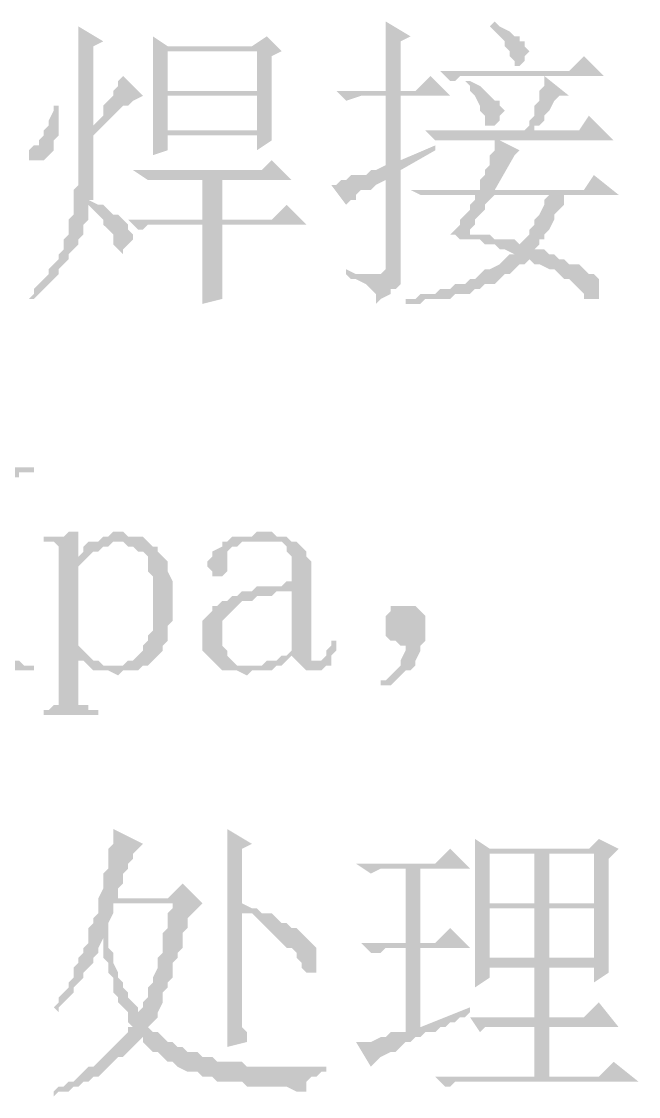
# Model space of a CAD drawing. Header units: millimetres. Extents: x 6 to 291, y 3 to 207.
# Drawn here: x 179.39 to 184.66, y 174.75 to 183.94 of the extents above; entities that cross this region are included whole.
import ezdxf

# ---------------------------------------------------------------- set-up
doc = ezdxf.new("R2010")
doc.units = ezdxf.units.MM

msp = doc.modelspace()

# ---------------------------------------------------------------- hatches: boundary and pattern name
at = {"true_color": 0x00b8b8}
h = msp.add_hatch(color=132, dxfattribs=at)
h.dxf.hatch_style = 2
h.paths.add_polyline_path([(182.498859, 183.938333), (182.498859, 183.345667), (182.625859, 183.345667), (182.625859, 183.769), (182.710526, 183.811333)])
h = msp.add_hatch(color=132, dxfattribs=at)
h.dxf.hatch_style = 2
h.paths.add_polyline_path([(183.430192, 183.938333), (183.387859, 183.896), (183.430192, 183.853667), (183.472526, 183.811333), (183.514859, 183.769), (183.514859, 183.726667), (183.557192, 183.684333), (183.557192, 183.642), (183.599526, 183.599667), (183.599526, 183.557333), (183.641859, 183.557333), (183.684192, 183.599667), (183.684192, 183.642), (183.726526, 183.684333), (183.684192, 183.726667), (183.684192, 183.769), (183.641859, 183.769), (183.641859, 183.811333), (183.599526, 183.811333), (183.557192, 183.853667), (183.472526, 183.896)])
h = msp.add_hatch(color=132, dxfattribs=at)
h.dxf.hatch_style = 2
h.paths.add_polyline_path([(179.874192, 183.896), (179.874192, 182.541333), (179.831859, 182.499), (179.831859, 182.372), (179.958859, 182.372), (180.001192, 182.329667), (180.043526, 182.287333), (180.085859, 182.245), (180.085859, 182.202667), (180.128192, 182.160333), (180.170526, 182.118), (180.170526, 182.033333), (180.212859, 181.991), (180.255192, 181.948667), (180.255192, 181.991), (180.297526, 182.033333), (180.339859, 182.075667), (180.339859, 182.118), (180.297526, 182.160333), (180.297526, 182.202667), (180.255192, 182.245), (180.212859, 182.287333), (180.170526, 182.287333), (180.128192, 182.329667), (180.085859, 182.372), (180.043526, 182.372), (179.958859, 182.414333), (180.001192, 182.414333), (180.001192, 182.964667), (180.043526, 183.007), (180.085859, 183.049333), (180.001192, 183.049333), (180.001192, 183.726667), (180.085859, 183.769)])
h = msp.add_hatch(color=132, dxfattribs=at)
h.dxf.hatch_style = 2
h.paths.add_polyline_path([(180.509192, 183.811333), (180.509192, 183.684333), (181.398192, 183.684333), (181.398192, 183.345667), (180.636192, 183.345667), (181.525192, 183.345667), (181.525192, 183.642), (181.609859, 183.684333), (180.636192, 183.726667)])
h = msp.add_hatch(color=132, dxfattribs=at)
h.dxf.hatch_style = 2
h.paths.add_polyline_path([(181.482859, 183.811333), (181.355859, 183.726667), (180.636192, 183.726667), (181.609859, 183.684333)])
h = msp.add_hatch(color=132, dxfattribs=at)
h.dxf.hatch_style = 2
h.paths.add_polyline_path([(180.509192, 183.684333), (180.509192, 183.303333), (181.398192, 183.303333), (181.398192, 183.007), (180.636192, 183.007), (181.525192, 182.964667), (181.525192, 183.345667), (180.636192, 183.345667), (180.636192, 183.684333), (181.398192, 183.684333)])
h = msp.add_hatch(color=132, dxfattribs=at)
h.dxf.hatch_style = 2
h.paths.add_polyline_path([(184.192192, 183.642), (184.065192, 183.515), (182.964526, 183.515), (183.049192, 183.430333), (183.091526, 183.430333), (183.133859, 183.472667), (184.361526, 183.472667)])
h = msp.add_hatch(color=132, dxfattribs=at)
h.dxf.hatch_style = 2
h.paths.add_polyline_path([(180.255192, 183.472667), (180.212859, 183.430333), (180.212859, 183.388), (180.170526, 183.345667), (180.170526, 183.303333), (180.128192, 183.261), (180.085859, 183.218667), (180.085859, 183.134), (180.043526, 183.091667), (180.001192, 183.049333), (180.085859, 183.049333), (180.128192, 183.091667), (180.170526, 183.134), (180.212859, 183.176333), (180.255192, 183.218667), (180.297526, 183.218667), (180.339859, 183.261), (180.424526, 183.303333)])
h = msp.add_hatch(color=132, dxfattribs=at)
h.dxf.hatch_style = 2
h.paths.add_polyline_path([(182.879859, 183.472667), (182.752859, 183.345667), (182.075526, 183.345667), (182.160192, 183.261), (182.287192, 183.303333), (183.049192, 183.303333)])
h = msp.add_hatch(color=132, dxfattribs=at)
h.dxf.hatch_style = 2
h.paths.add_polyline_path([(183.853526, 183.472667), (183.853526, 183.388), (183.811192, 183.345667), (183.811192, 183.261), (183.768859, 183.218667), (183.768859, 183.134), (183.726526, 183.091667), (183.726526, 183.049333), (183.684192, 183.007), (183.768859, 183.007), (183.768859, 183.049333), (183.811192, 183.049333), (183.853526, 183.091667), (183.853526, 183.134), (183.895859, 183.176333), (183.938192, 183.261), (183.980526, 183.303333), (184.065192, 183.303333)])
h = msp.add_hatch(color=132, dxfattribs=at)
h.dxf.hatch_style = 2
h.paths.add_polyline_path([(183.218526, 183.430333), (183.176192, 183.430333), (183.218526, 183.388), (183.218526, 183.345667), (183.260859, 183.303333), (183.303192, 183.218667), (183.303192, 183.176333), (183.345526, 183.134), (183.345526, 183.049333), (183.430192, 183.049333), (183.472526, 183.091667), (183.472526, 183.134), (183.514859, 183.176333), (183.472526, 183.218667), (183.472526, 183.261), (183.430192, 183.261), (183.387859, 183.303333), (183.345526, 183.345667), (183.303192, 183.388)])
h = msp.add_hatch(color=132, dxfattribs=at)
h.dxf.hatch_style = 2
h.paths.add_polyline_path([(180.509192, 183.303333), (180.509192, 182.964667), (181.398192, 182.964667), (181.398192, 182.837667), (181.525192, 182.922333), (181.525192, 182.964667), (180.636192, 183.007), (180.636192, 183.303333), (181.398192, 183.303333)])
h = msp.add_hatch(color=132, dxfattribs=at)
h.dxf.hatch_style = 2
h.paths.add_polyline_path([(182.625859, 183.303333), (182.498859, 183.303333), (182.498859, 182.710667), (182.625859, 182.753)])
h = msp.add_hatch(color=132, dxfattribs=at)
h.dxf.hatch_style = 2
h.paths.add_polyline_path([(179.704859, 183.218667), (179.662526, 183.218667), (179.662526, 183.176333), (179.620192, 183.091667), (179.620192, 183.049333), (179.577859, 183.007), (179.577859, 182.964667), (179.535526, 182.922333), (179.535526, 182.88), (179.493192, 182.88), (179.450859, 182.837667), (179.450859, 182.753), (179.577859, 182.753), (179.620192, 182.795333), (179.662526, 182.837667), (179.662526, 182.922333), (179.704859, 182.964667), (179.704859, 183.134)])
h = msp.add_hatch(color=132, dxfattribs=at)
h.dxf.hatch_style = 2
h.paths.add_polyline_path([(184.234526, 183.134), (184.149859, 183.007), (182.837526, 183.007), (182.922192, 182.922333), (184.446192, 182.922333)])
h = msp.add_hatch(color=132, dxfattribs=at)
h.dxf.hatch_style = 2
h.paths.add_polyline_path([(180.509192, 182.964667), (180.509192, 182.795333), (180.636192, 182.837667), (180.636192, 182.964667), (181.398192, 182.964667)])
h = msp.add_hatch(color=132, dxfattribs=at)
h.dxf.hatch_style = 2
h.paths.add_polyline_path([(183.472526, 182.922333), (183.430192, 182.922333), (183.430192, 182.837667), (183.387859, 182.795333), (183.387859, 182.710667), (183.345526, 182.668333), (183.345526, 182.626), (183.303192, 182.583667), (183.303192, 182.499), (183.430192, 182.499), (183.599526, 182.795333), (183.641859, 182.837667)])
h = msp.add_hatch(color=132, dxfattribs=at)
h.dxf.hatch_style = 2
h.paths.add_polyline_path([(182.922192, 182.88), (182.625859, 182.753), (182.498859, 182.710667), (182.414192, 182.668333), (182.371859, 182.668333), (182.329526, 182.626), (182.202526, 182.626), (182.498859, 182.583667), (182.498859, 181.821667), (182.456526, 181.779333), (182.160192, 181.779333), (182.202526, 181.737), (182.244859, 181.737), (182.329526, 181.694667), (182.371859, 181.652333), (182.414192, 181.61), (182.414192, 181.525333), (182.456526, 181.567667), (182.541192, 181.61), (182.541192, 181.652333), (182.583526, 181.652333), (182.625859, 181.694667), (182.625859, 182.668333), (182.922192, 182.837667)])
h = msp.add_hatch(color=132, dxfattribs=at)
h.dxf.hatch_style = 2
h.paths.add_polyline_path([(181.525192, 182.753), (181.440526, 182.668333), (180.339859, 182.668333), (180.466859, 182.583667), (181.694526, 182.583667)])
h = msp.add_hatch(color=132, dxfattribs=at)
h.dxf.hatch_style = 2
h.paths.add_polyline_path([(182.202526, 182.626), (182.160192, 182.583667), (182.117859, 182.583667), (182.075526, 182.541333), (182.033192, 182.541333), (182.160192, 182.372), (182.202526, 182.414333), (182.244859, 182.414333), (182.244859, 182.456667), (182.287192, 182.499), (182.371859, 182.499), (182.414192, 182.541333), (182.498859, 182.583667)])
h = msp.add_hatch(color=132, dxfattribs=at)
h.dxf.hatch_style = 2
h.paths.add_polyline_path([(184.276859, 182.626), (184.192192, 182.499), (182.710526, 182.499), (182.795192, 182.456667), (184.488526, 182.456667)])
h = msp.add_hatch(color=132, dxfattribs=at)
h.dxf.hatch_style = 2
h.paths.add_polyline_path([(181.101859, 182.245), (181.101859, 182.583667), (180.932526, 182.583667), (180.932526, 182.245)])
h = msp.add_hatch(color=132, dxfattribs=at)
h.dxf.hatch_style = 2
h.paths.add_polyline_path([(184.022859, 182.456667), (183.260859, 182.456667), (183.895859, 182.456667), (183.853526, 182.414333), (183.853526, 182.372), (183.811192, 182.287333), (183.768859, 182.245), (183.768859, 182.202667), (183.726526, 182.160333), (183.726526, 182.118), (183.684192, 182.075667), (183.641859, 182.033333), (183.345526, 182.033333), (183.430192, 182.033333), (183.472526, 181.991), (183.514859, 181.991), (183.599526, 181.948667), (183.557192, 181.948667), (183.514859, 181.906333), (183.472526, 181.864), (183.387859, 181.821667), (183.345526, 181.821667), (183.303192, 181.779333), (183.260859, 181.737), (183.218526, 181.737), (183.176192, 181.694667), (183.091526, 181.694667), (183.049192, 181.652333), (182.964526, 181.652333), (182.922192, 181.61), (182.795192, 181.61), (182.752859, 181.567667), (182.668192, 181.567667), (182.668192, 181.525333), (182.795192, 181.525333), (182.837526, 181.567667), (183.049192, 181.567667), (183.091526, 181.61), (183.218526, 181.61), (183.260859, 181.652333), (183.303192, 181.652333), (183.345526, 181.694667), (183.430192, 181.694667), (183.472526, 181.737), (183.514859, 181.779333), (183.557192, 181.779333), (183.599526, 181.821667), (183.641859, 181.864), (183.684192, 181.864), (183.726526, 181.906333), (183.980526, 181.906333), (183.938192, 181.948667), (183.895859, 181.948667), (183.853526, 181.991), (183.768859, 181.991), (183.811192, 182.033333), (183.811192, 182.075667), (183.853526, 182.075667), (183.853526, 182.118), (183.895859, 182.160333), (183.938192, 182.245), (183.938192, 182.287333), (183.980526, 182.329667), (184.022859, 182.372)])
h = msp.add_hatch(color=132, dxfattribs=at)
h.dxf.hatch_style = 2
h.paths.add_polyline_path([(183.260859, 182.456667), (183.260859, 182.414333), (183.218526, 182.372), (183.218526, 182.329667), (183.176192, 182.287333), (183.133859, 182.245), (183.133859, 182.202667), (183.091526, 182.160333), (183.049192, 182.118), (183.091526, 182.118), (183.133859, 182.075667), (183.303192, 182.075667), (183.345526, 182.033333), (183.641859, 182.033333), (183.599526, 182.075667), (183.430192, 182.075667), (183.387859, 182.118), (183.218526, 182.118), (183.218526, 182.160333), (183.260859, 182.202667), (183.260859, 182.245), (183.303192, 182.287333), (183.345526, 182.329667), (183.345526, 182.372), (183.387859, 182.414333), (183.430192, 182.456667), (183.895859, 182.456667)])
h = msp.add_hatch(color=132, dxfattribs=at)
h.dxf.hatch_style = 2
h.paths.add_polyline_path([(179.831859, 182.372), (179.831859, 182.287333), (179.789526, 182.245), (179.789526, 182.118), (179.747192, 182.075667), (179.747192, 181.991), (179.704859, 181.948667), (179.704859, 181.906333), (179.662526, 181.864), (179.620192, 181.821667), (179.620192, 181.779333), (179.577859, 181.737), (179.535526, 181.694667), (179.493192, 181.652333), (179.493192, 181.61), (179.450859, 181.567667), (179.450859, 181.525333), (179.450859, 181.567667), (179.493192, 181.567667), (179.535526, 181.61), (179.577859, 181.652333), (179.620192, 181.694667), (179.662526, 181.737), (179.704859, 181.779333), (179.704859, 181.821667), (179.747192, 181.864), (179.789526, 181.906333), (179.789526, 181.948667), (179.831859, 181.991), (179.874192, 182.033333), (179.874192, 182.075667), (179.916526, 182.118), (179.916526, 182.202667), (179.958859, 182.245), (179.958859, 182.372)])
h = msp.add_hatch(color=132, dxfattribs=at)
h.dxf.hatch_style = 2
h.paths.add_polyline_path([(181.652192, 182.372), (181.525192, 182.245), (180.297526, 182.245), (180.382192, 182.160333), (180.424526, 182.160333), (180.466859, 182.202667), (181.821526, 182.202667)])
h = msp.add_hatch(color=132, dxfattribs=at)
h.dxf.hatch_style = 2
h.paths.add_polyline_path([(181.101859, 182.202667), (180.932526, 182.202667), (180.932526, 181.525333), (181.101859, 181.567667), (181.101859, 181.61), (181.101859, 182.118)])
h = msp.add_hatch(color=132, dxfattribs=at)
h.dxf.hatch_style = 2
h.paths.add_polyline_path([(183.980526, 181.906333), (183.726526, 181.906333), (183.768859, 181.864), (183.811192, 181.864), (183.895859, 181.821667), (183.938192, 181.821667), (183.980526, 181.779333), (184.022859, 181.737), (184.065192, 181.737), (184.107526, 181.694667), (184.149859, 181.652333), (184.192192, 181.61), (184.192192, 181.567667), (184.319192, 181.567667), (184.319192, 181.737), (184.276859, 181.779333), (184.234526, 181.779333), (184.192192, 181.821667), (184.149859, 181.864), (184.065192, 181.864), (184.022859, 181.906333)])
h = msp.add_hatch(color=132, dxfattribs=at)
h.dxf.hatch_style = 2
h.paths.add_polyline_path([(182.160192, 181.821667), (182.160192, 181.779333), (182.414192, 181.779333), (182.244859, 181.779333)])
h = msp.add_hatch(color=132, dxfattribs=at)
h.dxf.hatch_style = 2
h.paths.add_polyline_path([(179.493192, 180.128333), (179.112192, 180.128333), (178.815859, 178.816), (178.773526, 178.816), (178.731192, 178.392667), (178.815859, 178.392667), (179.154526, 179.874333), (179.323859, 180.001333), (179.323859, 180.043667), (179.366192, 180.043667), (179.366192, 180.086), (179.493192, 180.086)])
h = msp.add_hatch(color=132, dxfattribs=at)
h.dxf.hatch_style = 2
h.paths.add_polyline_path([(179.323859, 180.001333), (179.154526, 179.874333), (179.154526, 178.519667), (179.154526, 178.477333), (179.112192, 178.477333), (179.069859, 178.435), (179.027526, 178.435), (179.027526, 178.392667), (179.493192, 178.392667), (179.493192, 178.435), (179.408526, 178.435), (179.366192, 178.477333), (179.323859, 178.477333), (179.323859, 178.519667)])
h = msp.add_hatch(color=132, dxfattribs=at)
h.dxf.hatch_style = 2
h.paths.add_polyline_path([(179.874192, 179.578), (179.789526, 179.578), (179.747192, 179.535667), (179.577859, 179.535667), (179.577859, 179.493333), (179.662526, 179.493333), (179.704859, 179.451), (179.704859, 178.096333), (179.662526, 178.096333), (179.620192, 178.054), (179.577859, 178.054), (179.577859, 178.011667), (180.043526, 178.011667), (180.043526, 178.054), (179.958859, 178.054), (179.958859, 178.096333), (179.874192, 178.096333), (179.874192, 178.519667), (179.958859, 178.519667), (179.916526, 178.562), (179.874192, 178.604333), (179.874192, 179.281667), (179.916526, 179.324), (179.874192, 179.366333)])
h = msp.add_hatch(color=132, dxfattribs=at)
h.dxf.hatch_style = 2
h.paths.add_polyline_path([(180.212859, 179.578), (180.170526, 179.578), (180.128192, 179.535667), (180.085859, 179.535667), (180.043526, 179.493333), (179.958859, 179.493333), (179.916526, 179.451), (179.916526, 179.408667), (179.874192, 179.366333), (179.916526, 179.324), (179.958859, 179.366333), (180.001192, 179.408667), (180.043526, 179.408667), (180.085859, 179.451), (180.128192, 179.451), (180.170526, 179.493333), (180.466859, 179.493333), (180.424526, 179.535667), (180.297526, 179.535667), (180.255192, 179.578)])
h = msp.add_hatch(color=132, dxfattribs=at)
h.dxf.hatch_style = 2
h.paths.add_polyline_path([(181.440526, 179.578), (181.398192, 179.578), (181.355859, 179.535667), (181.186526, 179.535667), (181.144192, 179.493333), (181.609859, 179.493333), (181.652192, 179.451), (181.652192, 179.408667), (181.694526, 179.366333), (181.694526, 179.154667), (181.652192, 179.154667), (181.609859, 179.112333), (181.398192, 179.112333), (181.355859, 179.07), (181.694526, 179.07), (181.694526, 178.562), (181.652192, 178.519667), (181.609859, 178.519667), (181.567526, 178.477333), (181.482859, 178.477333), (181.440526, 178.435), (181.313526, 178.435), (181.609859, 178.435), (181.652192, 178.477333), (181.694526, 178.519667), (181.863859, 178.519667), (181.863859, 179.281667), (181.863859, 179.324), (181.821526, 179.366333), (181.821526, 179.408667), (181.779192, 179.451), (181.736859, 179.493333), (181.694526, 179.493333), (181.652192, 179.535667), (181.567526, 179.535667), (181.525192, 179.578)])
h = msp.add_hatch(color=132, dxfattribs=at)
h.dxf.hatch_style = 2
h.paths.add_polyline_path([(180.466859, 179.493333), (180.212859, 179.493333), (180.255192, 179.493333), (180.297526, 179.451), (180.339859, 179.451), (180.382192, 179.408667), (180.424526, 179.408667), (180.466859, 179.366333), (180.466859, 179.239333), (180.509192, 179.197), (180.509192, 178.731333), (180.466859, 178.689), (180.466859, 178.646667), (180.424526, 178.604333), (180.424526, 178.562), (180.382192, 178.519667), (180.339859, 178.477333), (180.297526, 178.477333), (180.255192, 178.435), (179.958859, 178.435), (180.001192, 178.392667), (180.128192, 178.392667), (180.212859, 178.350333), (180.255192, 178.392667), (180.382192, 178.392667), (180.424526, 178.435), (180.466859, 178.435), (180.509192, 178.477333), (180.551526, 178.519667), (180.593859, 178.562), (180.593859, 178.604333), (180.636192, 178.646667), (180.636192, 178.773667), (180.678526, 178.816), (180.678526, 178.985333), (180.678526, 179.154667), (180.636192, 179.239333), (180.636192, 179.324), (180.593859, 179.366333), (180.551526, 179.408667), (180.551526, 179.451), (180.509192, 179.451)])
h = msp.add_hatch(color=132, dxfattribs=at)
h.dxf.hatch_style = 2
h.paths.add_polyline_path([(181.144192, 179.493333), (181.101859, 179.493333), (181.101859, 179.451), (181.017192, 179.408667), (181.017192, 179.366333), (180.974859, 179.324), (180.974859, 179.281667), (181.017192, 179.239333), (181.017192, 179.197), (181.101859, 179.197), (181.144192, 179.239333), (181.144192, 179.408667), (181.186526, 179.451), (181.228859, 179.451), (181.271192, 179.493333), (181.440526, 179.493333)])
h = msp.add_hatch(color=132, dxfattribs=at)
h.dxf.hatch_style = 2
h.paths.add_polyline_path([(181.355859, 179.07), (181.271192, 179.07), (181.228859, 179.027667), (181.186526, 179.027667), (181.144192, 178.985333), (181.101859, 178.985333), (181.059526, 178.943), (181.017192, 178.943), (181.017192, 178.900667), (180.974859, 178.858333), (180.932526, 178.816), (180.932526, 178.646667), (180.932526, 178.562), (180.974859, 178.519667), (181.017192, 178.477333), (181.059526, 178.435), (181.101859, 178.392667), (181.228859, 178.392667), (181.313526, 178.350333), (181.355859, 178.392667), (181.525192, 178.392667), (181.567526, 178.435), (181.228859, 178.435), (181.186526, 178.477333), (181.144192, 178.519667), (181.144192, 178.562), (181.101859, 178.604333), (181.101859, 178.816), (181.144192, 178.858333), (181.186526, 178.900667), (181.228859, 178.943), (181.271192, 178.985333), (181.355859, 178.985333), (181.398192, 179.027667), (181.525192, 179.027667), (181.567526, 179.07), (181.694526, 179.07)])
h = msp.add_hatch(color=132, dxfattribs=at)
h.dxf.hatch_style = 2
h.paths.add_polyline_path([(182.668192, 178.943), (182.541192, 178.943), (182.541192, 178.900667), (182.498859, 178.858333), (182.498859, 178.816), (182.498859, 178.689), (182.541192, 178.646667), (182.583526, 178.646667), (182.625859, 178.604333), (182.668192, 178.604333), (182.668192, 178.562), (182.625859, 178.477333), (182.625859, 178.435), (182.583526, 178.392667), (182.541192, 178.350333), (182.498859, 178.308), (182.456526, 178.308), (182.456526, 178.265667), (182.541192, 178.265667), (182.583526, 178.308), (182.625859, 178.350333), (182.668192, 178.392667), (182.710526, 178.392667), (182.752859, 178.435), (182.752859, 178.477333), (182.795192, 178.562), (182.795192, 178.604333), (182.837526, 178.646667), (182.837526, 178.858333), (182.795192, 178.900667), (182.752859, 178.943), (182.710526, 178.943)])
h = msp.add_hatch(color=132, dxfattribs=at)
h.dxf.hatch_style = 2
h.paths.add_polyline_path([(182.075526, 178.646667), (182.033192, 178.646667), (182.033192, 178.604333), (181.990859, 178.562), (181.990859, 178.519667), (181.948526, 178.477333), (181.736859, 178.477333), (181.779192, 178.435), (181.821526, 178.392667), (181.948526, 178.392667), (181.990859, 178.435), (182.033192, 178.435), (182.033192, 178.519667), (182.075526, 178.562)])
h = msp.add_hatch(color=132, dxfattribs=at)
h.dxf.hatch_style = 2
h.paths.add_polyline_path([(179.958859, 178.519667), (179.874192, 178.519667), (179.874192, 178.477333), (179.916526, 178.477333), (179.958859, 178.435), (180.170526, 178.435), (180.085859, 178.435), (180.043526, 178.477333), (180.001192, 178.477333)])
h = msp.add_hatch(color=132, dxfattribs=at)
h.dxf.hatch_style = 2
h.paths.add_polyline_path([(181.863859, 178.519667), (181.694526, 178.519667), (181.736859, 178.477333), (181.906192, 178.477333), (181.863859, 178.477333)])
h = msp.add_hatch(color=132, dxfattribs=at)
h.dxf.hatch_style = 2
h.paths.add_polyline_path([(180.170526, 177.038), (180.170526, 176.995667), (180.170526, 176.911), (180.128192, 176.868667), (180.128192, 176.699333), (180.085859, 176.657), (180.085859, 176.53), (180.043526, 176.445333), (180.212859, 176.445333), (180.212859, 176.53), (180.255192, 176.572333), (180.255192, 176.657), (180.297526, 176.699333), (180.297526, 176.741667), (180.339859, 176.784), (180.339859, 176.826333), (180.382192, 176.868667), (180.424526, 176.911)])
h = msp.add_hatch(color=132, dxfattribs=at)
h.dxf.hatch_style = 2
h.paths.add_polyline_path([(181.144192, 177.038), (181.144192, 175.175333), (181.313526, 175.217667), (181.313526, 175.302333), (181.271192, 175.344667), (181.271192, 176.318333), (181.398192, 176.360667), (181.355859, 176.360667), (181.271192, 176.403), (181.271192, 176.868667), (181.355859, 176.911)])
h = msp.add_hatch(color=132, dxfattribs=at)
h.dxf.hatch_style = 2
h.paths.add_polyline_path([(184.319192, 176.953333), (184.234526, 176.868667), (183.260859, 176.868667), (183.260859, 176.403), (183.387859, 176.403), (183.387859, 176.826333), (184.276859, 176.826333), (184.488526, 176.868667)])
h = msp.add_hatch(color=132, dxfattribs=at)
h.dxf.hatch_style = 2
h.paths.add_polyline_path([(183.260859, 176.953333), (183.260859, 176.868667), (183.387859, 176.868667)])
h = msp.add_hatch(color=132, dxfattribs=at)
h.dxf.hatch_style = 2
h.paths.add_polyline_path([(183.049192, 176.868667), (182.922192, 176.741667), (182.244859, 176.741667), (182.371859, 176.657), (182.456526, 176.699333), (183.218526, 176.699333)])
h = msp.add_hatch(color=132, dxfattribs=at)
h.dxf.hatch_style = 2
h.paths.add_polyline_path([(184.488526, 176.868667), (184.276859, 176.826333), (184.276859, 176.403), (183.260859, 176.403), (184.276859, 176.360667), (184.276859, 175.937333), (183.260859, 175.937333), (183.260859, 175.852667), (184.276859, 175.852667), (184.276859, 175.725667), (184.403859, 175.810333), (184.403859, 176.784)])
h = msp.add_hatch(color=132, dxfattribs=at)
h.dxf.hatch_style = 2
h.paths.add_polyline_path([(183.895859, 176.403), (183.895859, 176.826333), (183.768859, 176.826333), (183.768859, 176.403)])
h = msp.add_hatch(color=132, dxfattribs=at)
h.dxf.hatch_style = 2
h.paths.add_polyline_path([(182.795192, 176.064333), (182.795192, 176.699333), (182.668192, 176.699333), (182.668192, 176.064333)])
h = msp.add_hatch(color=132, dxfattribs=at)
h.dxf.hatch_style = 2
h.paths.add_polyline_path([(180.763192, 176.572333), (180.636192, 176.445333), (180.043526, 176.445333), (180.043526, 176.318333), (180.001192, 176.276), (180.001192, 176.233667), (179.958859, 176.191333), (179.958859, 176.064333), (179.916526, 176.022), (179.916526, 175.979667), (179.874192, 175.937333), (179.874192, 175.895), (179.831859, 175.852667), (179.831859, 175.768), (179.789526, 175.725667), (179.789526, 175.683333), (179.747192, 175.641), (179.704859, 175.598667), (179.704859, 175.556333), (179.662526, 175.514), (179.704859, 175.471667), (179.704859, 175.514), (179.747192, 175.556333), (179.789526, 175.598667), (179.831859, 175.641), (179.831859, 175.683333), (179.874192, 175.725667), (179.916526, 175.768), (179.916526, 175.810333), (179.958859, 175.852667), (180.001192, 175.895), (180.001192, 175.937333), (180.043526, 175.979667), (180.043526, 176.022), (180.085859, 176.106667), (180.128192, 176.106667), (180.128192, 176.233667), (180.170526, 176.318333), (180.170526, 176.403), (180.932526, 176.403)])
h = msp.add_hatch(color=132, dxfattribs=at)
h.dxf.hatch_style = 2
h.paths.add_polyline_path([(180.932526, 176.403), (180.678526, 176.403), (180.678526, 176.360667), (180.636192, 176.318333), (180.636192, 176.191333), (180.593859, 176.149), (180.593859, 175.979667), (180.551526, 175.937333), (180.551526, 175.852667), (180.509192, 175.768), (180.509192, 175.725667), (180.466859, 175.683333), (180.466859, 175.598667), (180.424526, 175.556333), (180.424526, 175.514), (180.382192, 175.471667), (180.297526, 175.471667), (180.297526, 175.387), (180.339859, 175.344667), (180.297526, 175.344667), (180.297526, 175.302333), (180.255192, 175.26), (180.212859, 175.217667), (180.170526, 175.175333), (180.128192, 175.133), (180.085859, 175.090667), (180.043526, 175.048333), (180.001192, 175.006), (179.958859, 175.006), (179.916526, 174.963667), (179.874192, 174.921333), (179.831859, 174.879), (179.789526, 174.879), (179.747192, 174.836667), (179.704859, 174.836667), (179.662526, 174.794333), (179.662526, 174.752), (179.704859, 174.794333), (179.789526, 174.794333), (179.831859, 174.836667), (179.874192, 174.836667), (179.916526, 174.879), (179.958859, 174.879), (180.001192, 174.921333), (180.043526, 174.921333), (180.085859, 174.963667), (180.128192, 175.006), (180.170526, 175.048333), (180.212859, 175.090667), (180.255192, 175.090667), (180.297526, 175.133), (180.339859, 175.175333), (180.382192, 175.217667), (180.424526, 175.26), (180.593859, 175.26), (180.551526, 175.302333), (180.509192, 175.302333), (180.466859, 175.344667), (180.509192, 175.387), (180.551526, 175.429333), (180.551526, 175.471667), (180.593859, 175.556333), (180.593859, 175.641), (180.636192, 175.683333), (180.636192, 175.725667), (180.678526, 175.768), (180.678526, 175.895), (180.720859, 175.937333), (180.720859, 175.979667), (180.763192, 176.022), (180.763192, 176.149), (180.805526, 176.191333), (180.805526, 176.276), (180.847859, 176.318333)])
h = msp.add_hatch(color=132, dxfattribs=at)
h.dxf.hatch_style = 2
h.paths.add_polyline_path([(183.260859, 176.403), (183.260859, 176.318333), (183.260859, 175.937333), (183.387859, 175.937333), (183.387859, 176.360667), (184.276859, 176.360667)])
h = msp.add_hatch(color=132, dxfattribs=at)
h.dxf.hatch_style = 2
h.paths.add_polyline_path([(181.398192, 176.360667), (181.271192, 176.318333), (181.355859, 176.318333), (181.398192, 176.276), (181.440526, 176.233667), (181.482859, 176.191333), (181.525192, 176.149), (181.567526, 176.106667), (181.609859, 176.064333), (181.652192, 176.022), (181.694526, 176.022), (181.736859, 175.979667), (181.736859, 175.937333), (181.779192, 175.895), (181.779192, 175.852667), (181.821526, 175.810333), (181.906192, 175.810333), (181.906192, 175.895), (181.906192, 176.022), (181.863859, 176.064333), (181.821526, 176.106667), (181.779192, 176.149), (181.736859, 176.191333), (181.694526, 176.191333), (181.652192, 176.233667), (181.609859, 176.233667), (181.567526, 176.276), (181.525192, 176.318333), (181.440526, 176.318333)])
h = msp.add_hatch(color=132, dxfattribs=at)
h.dxf.hatch_style = 2
h.paths.add_polyline_path([(183.895859, 175.937333), (183.895859, 176.360667), (183.768859, 176.360667), (183.768859, 175.937333)])
h = msp.add_hatch(color=132, dxfattribs=at)
h.dxf.hatch_style = 2
h.paths.add_polyline_path([(180.128192, 176.106667), (180.085859, 176.106667), (180.085859, 175.937333), (180.128192, 175.895), (180.128192, 175.810333), (180.170526, 175.768), (180.170526, 175.641), (180.212859, 175.598667), (180.212859, 175.556333), (180.255192, 175.514), (180.297526, 175.471667), (180.382192, 175.471667), (180.382192, 175.514), (180.339859, 175.556333), (180.297526, 175.598667), (180.297526, 175.641), (180.255192, 175.683333), (180.255192, 175.725667), (180.212859, 175.768), (180.212859, 175.810333), (180.170526, 175.895), (180.170526, 175.979667), (180.128192, 176.022)])
h = msp.add_hatch(color=132, dxfattribs=at)
h.dxf.hatch_style = 2
h.paths.add_polyline_path([(183.049192, 176.191333), (182.922192, 176.064333), (182.287192, 176.064333), (182.371859, 175.979667), (182.456526, 175.979667), (182.498859, 176.022), (183.218526, 176.022)])
h = msp.add_hatch(color=132, dxfattribs=at)
h.dxf.hatch_style = 2
h.paths.add_polyline_path([(182.795192, 176.022), (182.668192, 176.022), (182.668192, 175.302333), (182.541192, 175.302333), (182.498859, 175.26), (182.456526, 175.26), (182.371859, 175.217667), (182.244859, 175.217667), (182.371859, 175.006), (182.456526, 175.090667), (182.541192, 175.133), (182.583526, 175.133), (182.625859, 175.175333), (182.668192, 175.217667), (182.710526, 175.217667), (182.752859, 175.26), (182.795192, 175.26), (182.837526, 175.302333), (182.922192, 175.302333), (182.964526, 175.344667), (183.006859, 175.344667), (182.795192, 175.344667)])
h = msp.add_hatch(color=132, dxfattribs=at)
h.dxf.hatch_style = 2
h.paths.add_polyline_path([(183.260859, 175.852667), (183.260859, 175.683333), (183.387859, 175.768), (183.387859, 175.852667), (184.276859, 175.852667)])
h = msp.add_hatch(color=132, dxfattribs=at)
h.dxf.hatch_style = 2
h.paths.add_polyline_path([(183.895859, 175.429333), (183.895859, 175.852667), (183.768859, 175.852667), (183.768859, 175.429333)])
h = msp.add_hatch(color=132, dxfattribs=at)
h.dxf.hatch_style = 2
h.paths.add_polyline_path([(184.319192, 175.556333), (184.192192, 175.429333), (183.218526, 175.429333), (183.303192, 175.302333), (183.345526, 175.344667), (184.488526, 175.344667)])
h = msp.add_hatch(color=132, dxfattribs=at)
h.dxf.hatch_style = 2
h.paths.add_polyline_path([(183.218526, 175.514), (182.795192, 175.344667), (183.006859, 175.344667), (183.049192, 175.387), (183.091526, 175.387), (183.133859, 175.429333), (183.176192, 175.429333), (183.218526, 175.471667)])
h = msp.add_hatch(color=132, dxfattribs=at)
h.dxf.hatch_style = 2
h.paths.add_polyline_path([(183.895859, 174.921333), (183.895859, 175.344667), (183.768859, 175.344667), (183.768859, 174.921333)])
h = msp.add_hatch(color=132, dxfattribs=at)
h.dxf.hatch_style = 2
h.paths.add_polyline_path([(180.593859, 175.26), (180.424526, 175.26), (180.424526, 175.217667), (180.466859, 175.175333), (180.509192, 175.133), (180.551526, 175.133), (180.593859, 175.090667), (180.636192, 175.048333), (180.678526, 175.048333), (180.720859, 175.006), (181.736859, 175.006), (181.313526, 175.006), (181.271192, 175.048333), (181.059526, 175.048333), (181.017192, 175.090667), (180.932526, 175.090667), (180.890192, 175.133), (180.805526, 175.133), (180.763192, 175.175333), (180.720859, 175.175333), (180.678526, 175.217667), (180.636192, 175.217667)])
h = msp.add_hatch(color=132, dxfattribs=at)
h.dxf.hatch_style = 2
h.paths.add_polyline_path([(181.990859, 175.006), (180.720859, 175.006), (180.805526, 174.963667), (180.890192, 174.963667), (180.932526, 174.921333), (181.017192, 174.921333), (181.059526, 174.879), (181.271192, 174.879), (181.313526, 174.836667), (181.652192, 174.836667), (181.736859, 174.794333), (181.821526, 174.794333), (181.821526, 174.879), (181.863859, 174.921333), (181.906192, 174.921333), (181.948526, 174.963667), (181.990859, 174.963667)])
h = msp.add_hatch(color=132, dxfattribs=at)
h.dxf.hatch_style = 2
h.paths.add_polyline_path([(184.446192, 175.048333), (184.319192, 174.921333), (182.922192, 174.921333), (183.006859, 174.836667), (183.049192, 174.836667), (183.091526, 174.879), (184.657859, 174.879)])

doc.saveas('drawing.dxf')
